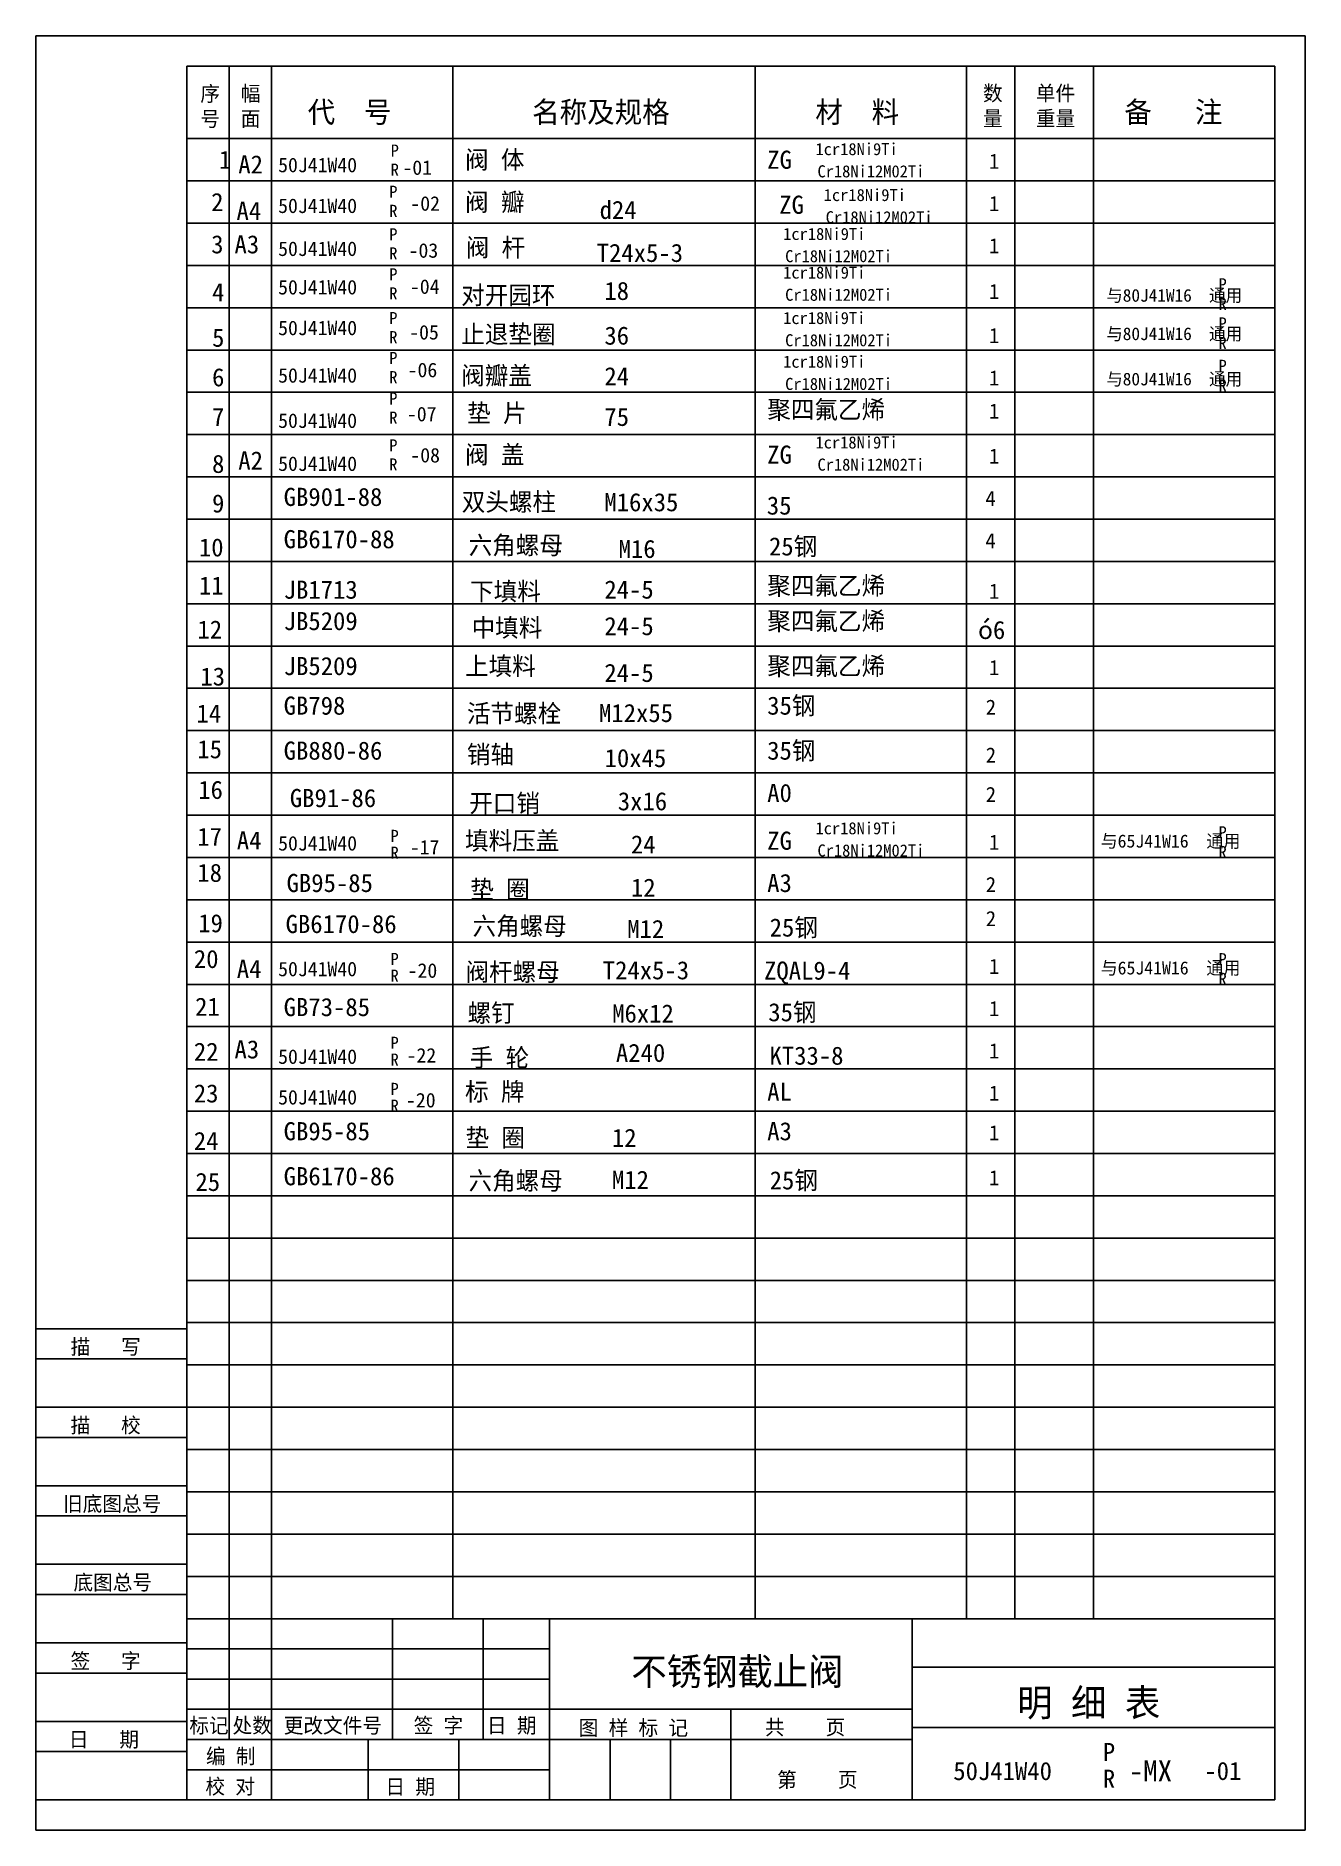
# Model space of a CAD drawing. Header units: metres. Extents: x 0 to 210, y 0 to 297.
import ezdxf

# ---------------------------------------------------------------- set-up
doc = ezdxf.new("R2010")
doc.units = ezdxf.units.M
for name, color, linetype in [('D', 1, 'Continuous'), ('FL', 5, 'Continuous'), ('T', 7, 'Continuous'), ('TL', 4, 'Continuous')]:
    doc.layers.add(name, color=color, linetype=linetype)

# ---------------------------------------------------------------- blocks, each defined once
blk = doc.blocks.new('MXBDT')
at = {"layer": 'FL'}
for p, q in [((0, 297), (0, 0)), ((210, 297), (0, 297)), ((210, 0), (210, 297)), ((205, 273), (25, 273)), ((205, 266), (25, 266)), ((205, 259), (25, 259)), ((205, 252), (25, 252)), ((205, 245), (25, 245)), ((205, 238), (25, 238)), ((205, 231), (25, 231)), ((205, 224), (25, 224)), ((205, 217), (25, 217)), ((205, 210), (25, 210)), ((205, 203), (25, 203)), ((205, 196), (25, 196)), ((205, 189), (25, 189)), ((205, 182), (25, 182)), ((205, 175), (25, 175)), ((205, 168), (25, 168)), ((205, 161), (25, 161)), ((205, 154), (25, 154)), ((205, 147), (25, 147)), ((205, 140), (25, 140)), ((205, 133), (25, 133)), ((205, 126), (25, 126)), ((205, 119), (25, 119)), ((205, 112), (25, 112)), ((205, 105), (25, 105)), ((205, 98), (25, 98)), ((205, 91), (25, 91)), ((205, 84), (25, 84)), ((0, 78), (25, 78)), ((205, 77), (25, 77)), ((0, 70), (25, 70)), ((205, 70), (25, 70)), ((0, 65), (25, 65)), ((205, 63), (25, 63)), ((0, 57), (25, 57)), ((205, 56), (25, 56)), ((0, 52), (25, 52)), ((205, 49), (25, 49)), ((0, 44), (25, 44)), ((205, 42), (25, 42)), ((0, 39), (25, 39)), ((0, 31), (25, 31)), ((25, 30), (85, 30)), ((0, 26), (25, 26)), ((25, 25), (85, 25)), ((0, 18), (25, 18)), ((25, 20), (85, 20)), ((39, 15), (39, 5)), ((70, 5), (70, 15)), ((115, 15), (145, 15)), ((0, 13), (25, 13)), ((25, 10), (85, 10)), ((0, 0), (210, 0))]:
    blk.add_line(p, q, dxfattribs=at)
at = {"layer": 'TL'}
for p, q in [((25, 5), (25, 292)), ((205, 292), (25, 292)), ((32, 35), (32, 292)), ((39, 35), (39, 292)), ((69, 35), (69, 292)), ((119, 35), (119, 292)), ((154, 35), (154, 292)), ((162, 35), (162, 292)), ((175, 35), (175, 292)), ((205, 5), (205, 292)), ((205, 280), (25, 280)), ((0, 83), (25, 83)), ((205, 35), (25, 35)), ((32, 15), (32, 35)), ((39, 15), (39, 35)), ((59, 15), (59, 35)), ((74, 15), (74, 35)), ((85, 5), (85, 35)), ((145, 5), (145, 35)), ((145, 27), (205, 27)), ((85, 20), (145, 20)), ((115, 5), (115, 20)), ((115, 15), (25, 15)), ((55, 5), (55, 15)), ((95, 5), (95, 15)), ((105, 5), (105, 15)), ((145, 17), (205, 17)), ((0, 5), (205, 5))]:
    blk.add_line(p, q, dxfattribs=at)
at = {"layer": 'T'}
for s, height, p in [('序', 2.5, (27.21, 286.18)), ('幅', 2.5, (33.9, 286.21)), ('数', 2.5, (156.7, 286.26)), ('单件', 2.5, (165.45, 286.26)), ('代  号', 3.5, (44.97, 282.64)), ('名称及规格', 3.5, (82.11, 282.64)), ('材  料', 3.5, (128.96, 282.64)), ('备   注', 3.5, (180.09, 282.64)), ('号', 2.5, (27.21, 282.02)), ('面', 2.5, (33.9, 282.04)), ('量', 2.5, (156.7, 282.09)), ('重量', 2.5, (165.45, 282.09)), ('描   写', 2.5, (5.74, 78.76)), ('描   校', 2.5, (5.74, 65.76)), ('旧底图总号', 2.5, (4.49, 52.76)), ('底图总号', 2.5, (6.22, 39.76)), ('签   字', 2.5, (5.74, 26.76)), ('明 细 表', 4.5, (162.36, 18.84)), ('标记', 2.5, (25.39, 16.07)), ('处数', 2.5, (32.54, 16.07)), ('更改文件号', 2.5, (41.01, 16.07)), ('签 字', 2.5, (62.5, 16.07)), ('日 期', 2.5, (74.64, 16.07)), ('图 样 标 记', 2.5, (89.81, 15.68)), (' 共    页', 2.5, (118.92, 15.79)), ('日   期', 2.5, (5.45, 13.76)), ('编 制', 2.5, (28.14, 10.99)), ('第    页', 2.5, (122.65, 7.1)), ('校 对', 2.5, (28.05, 5.99)), ('日 期', 2.5, (57.84, 5.93))]:
    blk.add_text(s, height=height, dxfattribs=at).set_placement(p)

msp = doc.modelspace()

# ---------------------------------------------------------------- block references
at = {"layer": 'T'}
msp.add_blockref('MXBDT', (0, 0), dxfattribs=at)
msp.add_blockref('MXBDT', (0, 0), dxfattribs=at)
msp.add_blockref('MXBDT', (0, 0), dxfattribs=at)

# ---------------------------------------------------------------- texts
at = {"layer": 'D'}
for s, height, p in [('1cr18Ni9Ti', 2, (128.99, 277.26)), ('1', 3, (30.29, 275)), ('A2', 3, (33.49, 274.23)), ('50J41W40', 2.4, (40.08, 274.43)), ('P', 2, (58.7, 277.02)), ('-01', 2.4, (60.65, 274)), ('阀 体 ', 3, (71, 275)), ('ZG', 3, (121, 275)), ('1', 2.5, (157.7, 275)), ('R', 2, (58.7, 273.85)), ('Cr18Ni12M02Ti', 2, (129.32, 273.58)), ('2', 3, (29, 268)), ('P', 2, (58.46, 270.2)), ('-02', 2.4, (61.96, 268.06)), ('阀 瓣', 3, (71, 268)), ('ZG', 3, (122.99, 267.55)), ('1cr18Ni9Ti', 2, (130.35, 269.66)), ('1', 2.5, (157.7, 268)), ('A4', 3, (33.19, 266.54)), ('50J41W40', 2.4, (40.08, 267.68)), ('R', 2, (58.46, 267.04)), ('d24', 3, (93.27, 266.7)), ('Cr18Ni12M02Ti', 2, (130.68, 265.98)), ('P', 2, (58.46, 263.15)), ('1cr18Ni9Ti', 2, (123.64, 263.22)), ('3', 3, (29, 261)), ('A3', 3, (32.86, 261)), ('50J41W40', 2.4, (40.08, 260.57)), ('R', 2, (58.46, 259.99)), ('-03', 2.4, (61.67, 260.28)), ('阀 杆', 3, (71.12, 260.47)), ('T24x5-3', 3, (92.79, 259.58)), ('Cr18Ni12M02Ti', 2, (123.97, 259.54)), ('1', 2.5, (157.7, 261)), ('P', 2, (58.46, 256.53)), ('1cr18Ni9Ti', 2, (123.64, 256.82)), ('4', 3, (29.15, 253.07)), ('50J41W40', 2.4, (40.08, 254.2)), ('-04', 2.4, (61.89, 254.3)), ('对开园环', 3, (70.37, 252.58)), ('18', 3, (94.06, 253.29)), ('1', 2.5, (157.7, 253.44)), ('P', 2, (195.67, 254.89)), ('R', 2, (58.46, 253.37)), ('Cr18Ni12M02Ti', 2, (123.97, 253.15)), ('与80J41W16  通用', 2.1, (177.1, 253)), ('R', 2, (195.67, 251.65)), ('50J41W40', 2.4, (40.08, 247.46)), ('P', 2, (58.46, 249.29)), ('止退垫圈', 3, (70.37, 246.12)), ('1cr18Ni9Ti', 2, (123.64, 249.3)), ('P', 2, (195.67, 248.41)), ('5', 3, (29.15, 245.54)), ('R', 2, (58.46, 246.13)), ('-05', 2.4, (61.77, 246.74)), ('36', 3, (94.06, 245.89)), ('Cr18Ni12M02Ti', 2, (123.97, 245.62)), ('1', 2.5, (157.7, 246.15)), ('与80J41W16  通用', 2.1, (177.1, 246.64)), ('R', 2, (195.67, 245.17)), ('P', 2, (58.46, 242.68)), ('1cr18Ni9Ti', 2, (123.64, 242.07)), ('6', 3, (29.15, 238.99)), ('50J41W40', 2.4, (40.08, 239.6)), ('R', 2, (58.46, 239.51)), ('-06', 2.4, (61.51, 240.5)), ('阀瓣盖', 3, (70.37, 239.28)), ('24', 3, (94.06, 239.16)), ('1', 2.5, (157.7, 239.13)), ('与80J41W16  通用', 2.1, (177.1, 239.15)), ('P', 2, (195.67, 241.39)), ('P', 2, (58.46, 235.98)), ('Cr18Ni12M02Ti', 2, (123.97, 238.39)), ('R', 2, (195.67, 238.16)), ('7', 3, (29.15, 232.43)), ('R', 2, (58.46, 232.81)), ('-07', 2.4, (61.39, 233.2)), ('垫 片', 3, (71.36, 233.06)), ('75', 3, (94.06, 232.44)), ('聚四氟乙烯', 3, (121, 233.64)), ('1', 2.5, (157.7, 233.64)), ('50J41W40', 2.4, (40.08, 232.11)), ('P', 2, (58.46, 228.22)), ('-08', 2.4, (61.96, 226.39)), ('阀 盖', 3, (71, 226.19)), ('ZG', 3, (121, 226.19)), ('1cr18Ni9Ti', 2, (128.99, 228.7)), ('8', 3, (29.15, 224.66)), ('A2', 3, (33.49, 225.22)), ('50J41W40', 2.4, (40.08, 224.99)), ('R', 2, (58.46, 225.06)), ('Cr18Ni12M02Ti', 2, (129.32, 225.03)), ('1', 2.5, (157.7, 226.19)), ('9', 3, (29.15, 218.11)), ('GB901-88', 3, (41, 219.19)), ('双头螺柱', 3, (70.46, 218.37)), ('M16x35', 3, (94.06, 218.31)), ('35', 3, (120.94, 217.76)), ('4', 2.5, (157.11, 219.19)), ('GB6170-88', 3, (41, 212.19)), ('六角螺母', 3, (71.6, 211.19)), ('25钢', 3, (121.3, 210.99)), ('4', 2.5, (157.11, 212.19)), ('10', 3, (26.97, 210.83)), ('M16', 3, (96.42, 210.58)), ('聚四氟乙烯', 3, (121, 204.49)), ('11', 3, (26.97, 204.52)), ('JB1713', 3, (41, 203.83)), ('下填料', 3, (71.85, 203.54)), ('24-5', 3, (94.06, 203.85)), ('1', 2.5, (157.7, 203.83)), ('聚四氟乙烯', 3, (121, 198.64)), ('12', 3, (26.73, 197.23)), ('JB5209', 3, (41, 198.64)), ('中填料', 3, (72.09, 197.53)), ('24-5', 3, (94.06, 197.8)), ('%%2436', 3, (155.88, 197.16)), ('JB5209', 3, (41, 191.19)), ('上填料', 3, (71, 191.19)), ('聚四氟乙烯', 3, (121, 191.19)), ('1', 2.5, (157.7, 191.19)), ('13', 3, (27.21, 189.46)), ('24-5', 3, (94.06, 190.06)), ('GB798', 3, (41, 184.64)), ('35钢', 3, (121, 184.64)), ('2', 2.5, (157.17, 184.64)), ('14', 3, (26.57, 183.34)), ('活节螺栓', 3, (71.32, 183.34)), ('M12x55', 3, (93.17, 183.42)), ('15', 3, (26.71, 177.42)), ('GB880-86', 3, (41, 177.19)), ('销轴', 3, (71.32, 176.56)), ('10x45', 3, (94.1, 175.96)), ('35钢', 3, (121, 177.19)), ('2', 2.5, (157.17, 176.71)), ('16', 3, (26.86, 170.7)), ('GB91-86', 3, (42.01, 169.34)), ('A0', 3, (121, 170.19)), ('2', 2.5, (157.17, 170.19)), ('开口销', 3, (71.7, 168.49)), ('3x16', 3, (96.28, 168.81)), ('1cr18Ni9Ti', 2, (128.99, 164.84)), ('17', 3, (26.71, 162.93)), ('A4', 3, (33.24, 162.33)), ('50J41W40', 2.4, (40.08, 162.15)), ('P', 2, (58.67, 163.58)), ('-17', 2.4, (61.86, 161.5)), ('填料压盖', 3, (71, 162.28)), ('24', 3, (98.46, 161.66)), ('ZG', 3, (121, 162.28)), ('1', 2.5, (157.7, 162.28)), ('与65J41W16  通用', 2.16, (176.17, 162.64)), ('P', 2, (195.67, 164.17)), ('R', 2, (58.67, 160.8)), ('Cr18Ni12M02Ti', 2, (129.32, 161.16)), ('R', 2, (195.67, 160.93)), ('18', 3, (26.71, 156.97)), ('GB95-85', 3, (41.48, 155.28)), ('垫 圈', 3, (71.87, 154.21)), ('12', 3, (98.46, 154.51)), ('A3', 3, (121, 155.28)), ('2', 2.5, (157.17, 155.28)), ('19', 3, (26.86, 148.62)), ('GB6170-86', 3, (41.32, 148.49)), ('六角螺母', 3, (72.24, 148.15)), ('2', 2.5, (157.17, 149.64)), ('M12', 3, (97.84, 147.67)), ('25钢', 3, (121.41, 147.91)), ('20', 3, (26.14, 142.7)), ('A4', 3, (33.24, 141.06)), ('50J41W40', 2.4, (40.08, 141.34)), ('P', 2, (58.67, 143.21)), ('-20', 2.4, (61.51, 141.09)), ('阀杆螺母', 3, (71.08, 140.56)), ('T24x5-3', 3, (93.79, 140.83)), ('ZQAL9-4', 3, (120.48, 140.78)), ('1', 2.5, (157.7, 141.74)), ('与65J41W16  通用', 2.16, (176.17, 141.64)), ('P', 2, (195.67, 143.17)), ('R', 2, (58.67, 140.43)), ('R', 2, (195.67, 139.93)), ('21', 3, (26.34, 134.8)), ('GB73-85', 3, (41, 134.74)), ('螺钉', 3, (71.42, 133.77)), ('M6x12', 3, (95.35, 133.68)), ('35钢', 3, (121.18, 133.89)), ('1', 2.5, (157.7, 134.74)), ('A3', 3, (32.86, 127.74)), ('P', 2, (58.67, 129.33)), ('22', 3, (26.14, 127.35)), ('50J41W40', 2.4, (40.08, 126.84)), ('R', 2, (58.67, 126.55)), ('-22', 2.4, (61.34, 127.05)), ('手 轮', 3, (71.77, 126.36)), ('A240', 3, (95.97, 127.16)), ('KT33-8', 3, (121.38, 126.7)), ('1', 2.5, (157.7, 127.74)), ('23', 3, (26.13, 120.45)), ('50J41W40', 2.4, (40.08, 120.11)), ('P', 2, (58.67, 121.7)), ('-20', 2.4, (61.24, 119.63)), ('标 牌 ', 3, (71, 120.74)), ('AL', 3, (121, 120.74)), ('1', 2.5, (157.7, 120.74)), ('R', 2, (58.67, 118.92)), ('GB95-85', 3, (41, 114.19)), ('垫 圈', 3, (71.09, 113.1)), ('12', 3, (95.31, 113.1)), ('A3', 3, (121, 114.19)), ('1', 2.5, (157.7, 114.19)), ('24', 3, (26.13, 112.58)), ('25', 3, (26.4, 105.8)), ('GB6170-86', 3, (41, 106.74)), ('六角螺母', 3, (71.58, 106)), ('M12', 3, (95.31, 106.15)), ('25钢', 3, (121.41, 106.06)), ('1', 2.5, (157.7, 106.74)), ('不锈钢截止阀', 4.5, (98.52, 24)), ('P', 3, (176.53, 11.43)), ('50J41W40', 3, (151.79, 8.28)), ('R', 3, (176.53, 7)), ('-MX', 3.5, (180.84, 8.07)), ('-01', 3, (193.33, 8.3))]:
    msp.add_text(s, height=height, dxfattribs=at).set_placement(p)

doc.saveas('drawing.dxf')
